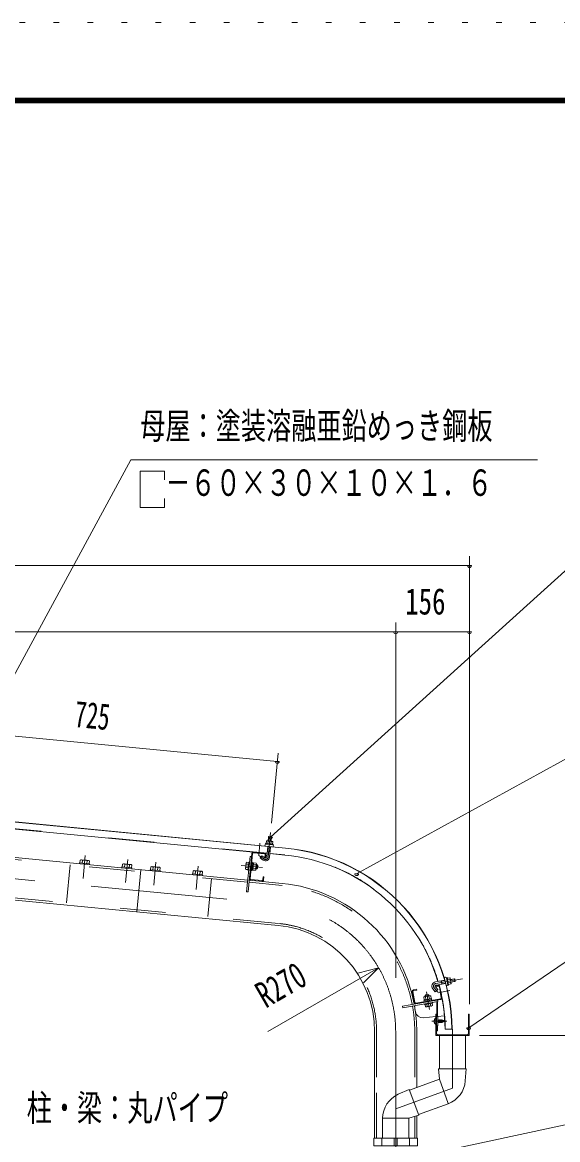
# Model space of a CAD drawing. Units: millimetres, scale not verified. Extents: x -27018 to 27029, y -10500 to 10500.
# Drawn here: x 19844 to 22674, y 4602 to 10500 of the extents above; entities that cross this region are included whole.
import ezdxf
from ezdxf.enums import TextEntityAlignment as Align

# ---------------------------------------------------------------- set-up
doc = ezdxf.new("R2010")
doc.units = ezdxf.units.MM
doc.header["$LTSCALE"] = 60
for name, pattern in [('USER2', [10, 4, -6]), ('USER3', [24, 12, -5, 2, -5]), ('USER4', [3, 0.5, -2.5])]:
    doc.linetypes.add(name, pattern=pattern)
for name, color, linetype, lineweight in [('0-6_2-02BOLD', 7, 'Continuous', 18), ('0-7_2-12HIDDEN', 3, 'USER2', 18), ('0-8_2-22CENTER', 3, 'USER3', 18), ('0-9_2-42THIN', 4, 'Continuous', 18), ('0-A_2-52DIM', 3, 'Continuous', 18), ('0-C_F-F1PAPER', 5, 'Continuous', 18), ('0-D_F-E_J_ADD', 5, 'USER4', 18)]:
    doc.layers.add(name, color=color, linetype=linetype, lineweight=lineweight)
doc.styles.add('ＭＳ ゴシック', font='')
doc.styles.get('ＭＳ ゴシック').set_extended_font_data('MS Gothic')

msp = doc.modelspace()

# ---------------------------------------------------------------- linework, layer by layer
at = {"layer": '0-6_2-02BOLD'}
for p, q in [((21235.76, 6141.83), (17312.15, 6519.63)), ((17353.59, 6514.38), (21235.63, 6140.58)), ((21137.6, 6113.6), (19348.38, 6285.89)), ((21160.92, 6199.35), (21158.81, 6177.43)), ((19239.43, 6145.68), (21035.63, 5972.73)), ((21135.78, 6094.78), (21141.07, 6149.69)), ((21141.92, 6164.92), (21143.15, 6177.67)), ((21156, 6148.25), (21150.72, 6093.34)), ((21159.31, 6176.11), (21158.08, 6163.36)), ((20148.64, 6063.16), (20150.11, 6078.33)), ((20162.32, 6077.15), (20160.86, 6061.98)), ((20185.28, 6059.63), (20186.75, 6074.8)), ((21047.61, 6097.15), (21055.57, 6096.38)), ((21048.33, 5979.54), (21061.18, 6112.92)), ((21065.55, 6116.52), (21124.27, 6110.87)), ((21100.86, 6089.18), (21116.73, 6077.86)), ((21153.41, 6121.41), (21138.49, 6122.85)), ((21152.53, 6112.17), (21232.16, 6104.5)), ((20199.2, 6058.29), (20198.72, 6053.31)), ((20372.63, 6041.59), (20374.1, 6056.76)), ((20386.31, 6055.58), (20384.85, 6040.41)), ((20409.27, 6038.06), (20410.73, 6053.23)), ((20423.19, 6036.72), (20422.71, 6031.75)), ((20471.23, 6027.07), (20449.88, 5805.35)), ((20534.16, 6026.04), (20535.62, 6041.21)), ((20560.04, 6038.86), (20558.58, 6023.69)), ((20745.91, 6005.65), (20747.37, 6020.82)), ((20759.58, 6019.64), (20758.12, 6004.47)), ((20782.54, 6002.12), (20784.01, 6017.29)), ((21024.97, 6029.12), (21036.93, 6027.96)), ((21025.88, 6038.45), (21037.83, 6037.3)), ((21039.62, 6055.98), (21027.67, 6057.13)), ((21036.69, 6025.49), (21040.67, 6025.11)), ((21063.61, 6044.25), (21058.15, 6039.74)), ((21064.09, 6049.22), (21058.63, 6044.72)), ((21062.71, 6034.91), (21077.15, 6033.52)), ((21078.95, 6052.19), (21064.51, 6053.58)), ((21085.72, 6052.16), (21080.74, 6052.64)), ((20796.46, 6000.78), (20795.99, 5995.8)), ((21043.59, 5971.96), (21217.78, 5955.19)), ((21110.66, 5969.52), (21051.94, 5975.18)), ((22076.46, 5443.65), (22027.66, 5435.05)), ((22030.59, 5418.43), (22081.04, 5427.32)), ((22062.07, 5423.98), (22059.14, 5440.59)), ((22105.01, 5448.36), (22092.4, 5446.13)), ((22095.22, 5430.14), (22107.84, 5432.37)), ((22130.67, 5437.03), (22128.05, 5451.8)), ((21904.58, 5383.96), (21914.83, 5325.86)), ((21918.77, 5326.55), (21908.53, 5384.66)), ((21927.81, 5396.18), (21911.08, 5393.23)), ((22043.73, 5412.56), (22026.99, 5409.61)), ((22058.61, 5351.21), (22048.43, 5408.92)), ((22055.37, 5346.58), (21923.4, 5323.31)), ((21992.88, 5366.28), (21973.17, 5362.8)), ((21974.95, 5356.27), (21977.47, 5341.98)), ((21981.81, 5317.36), (21983.9, 5305.53)), ((21982.66, 5337.82), (21986.71, 5343.61)), ((21987.58, 5338.69), (21991.64, 5344.48)), ((21995.95, 5345.24), (21993.44, 5359.53)), ((22002.38, 5308.79), (22000.29, 5320.62)), ((22034.46, 5330.7), (22034.46, 5252.53)), ((22039.6, 5331.61), (22038.21, 5339.49)), ((22038.21, 5252.53), (22038.21, 5331.36)), ((22030.21, 5252.26), (21962.98, 5246.21)), ((22075.02, 5256.29), (22038.21, 5252.98)), ((22039.46, 5226.98), (22040.71, 5220.03)), ((22040.11, 5221.53), (22039.46, 5224.42)), ((22042.81, 5233.53), (22043.41, 5235.03)), ((22044.61, 5235.03), (22045.21, 5233.53)), ((22048.81, 5235.03), (22048.21, 5233.53)), ((22050.61, 5233.53), (22053.61, 5233.53)), ((22056.91, 5220.03), (22056.31, 5221.53)), ((22058.71, 5221.53), (22058.11, 5220.03)), ((22061.41, 5233.05), (22060.81, 5234.91)), ((22067.71, 5222.91), (22068.91, 5223.39)), ((22069.51, 5225.25), (22072.49, 5226.44)), ((22072.51, 5226.45), (22069.81, 5229.69)), ((21706.03, 4609.93), (21706.03, 5172.43)), ((21706.04, 5172.43), (21706.04, 4609.93)), ((21928.78, 5172.43), (21928.78, 4878.15)), ((22048.18, 4976.61), (22048.18, 5152.53)), ((22116.21, 5184.84), (22078.71, 5184.84)), ((22185.68, 4976.61), (22185.68, 5152.53)), ((22044.42, 4976.61), (22189.43, 4976.61)), ((22048.18, 4921.61), (22044.43, 4976.61)), ((22189.43, 4976.61), (22185.03, 4912.12)), ((21890.81, 4864.33), (22048.17, 4921.61)), ((22095.2, 4792.4), (22048.18, 4921.6)), ((21889.53, 4867.86), (21830.44, 4841.67)), ((21939.13, 4731.6), (21889.53, 4867.86)), ((21937.85, 4735.13), (22094.88, 4792.28)), ((21886.16, 4716.31), (21939.13, 4731.61)), ((21928.78, 4728.62), (21928.78, 4609.93)), ((21748.66, 4609.93), (21748.66, 4716.31)), ((21748.66, 4716.31), (21886.16, 4716.31)), ((21886.17, 4609.93), (21886.17, 4716.31)), ((21744.66, 4569.93), (21744.66, 4609.93)), ((21809.79, 4569.93), (21809.79, 4609.93)), ((21825.04, 4609.93), (21825.04, 4569.93)), ((21890.16, 4609.93), (21890.16, 4569.93))]:
    msp.add_line(p, q, dxfattribs=at)
for points in [[(21196.43, 5733.46), (17393.53, 6099.64), (17414.87, 6321.37), (17427.32, 6320.17)], [(21143.88, 6178.86), (21145.99, 6200.79), (21147.36, 6201.92), (21159.8, 6200.72), (21160.92, 6199.35), (21145.99, 6200.79)], [(21166.16, 6162.59), (21167.38, 6175.34), (21165.34, 6176.79), (21137.35, 6179.49), (21135.06, 6178.45), (21133.83, 6165.7)], [(20150.11, 6078.33), (20154.21, 6080.2), (20195.28, 6076.24), (20198.96, 6073.62), (20197.5, 6058.45)], [(21057.2, 6113.31), (21037.59, 5909.75), (21029.64, 5910.52), (21047.61, 6097.15)], [(21125.44, 6090.07), (21109.57, 6101.39), (21100.86, 6089.18)], [(21127.87, 6106.5), (21126.24, 6089.58), (21130.22, 6089.19), (21131.85, 6106.11)], [(20199.2, 6058.29), (20146.94, 6063.32), (20146.46, 6058.34)], [(20423.19, 6036.72), (20370.93, 6041.75), (20370.45, 6036.78)], [(20374.1, 6056.76), (20378.2, 6058.64), (20419.26, 6054.68), (20422.95, 6052.06), (20421.49, 6036.89)], [(20519.76, 6022.4), (20520.24, 6027.38), (20572.5, 6022.35), (20572.02, 6017.37)], [(20570.8, 6022.51), (20572.26, 6037.68), (20568.58, 6040.3), (20527.51, 6044.26), (20523.41, 6042.38), (20521.94, 6027.21)], [(20747.37, 6020.82), (20751.48, 6022.69), (20792.54, 6018.74), (20796.22, 6016.12), (20794.76, 6000.95)], [(21040.52, 6065.32), (21028.57, 6066.47), (21026.55, 6063.64), (21023.53, 6032.28), (21024.97, 6029.12)], [(21036.69, 6025.49), (21040.77, 6067.79), (21044.74, 6067.41)], [(21056.69, 6066.26), (21060.67, 6065.88), (21056.6, 6023.57), (21052.61, 6023.95)], [(21056.76, 6025.31), (21061.74, 6024.84), (21065.48, 6063.65), (21060.5, 6064.13)], [(21065.41, 6062.93), (21079.85, 6061.53), (21081.3, 6058.36), (21078.28, 6027.01), (21076.25, 6024.18), (21061.81, 6025.56)], [(21078.83, 6032.74), (21083.8, 6032.26), (21085.72, 6052.16), (21089.1, 6048.07), (21087.9, 6035.63), (21083.8, 6032.26)], [(20796.46, 6000.78), (20744.2, 6005.81), (20743.73, 6000.83)], [(21119.01, 5972.73), (21120.64, 5989.65), (21116.66, 5990.03), (21115.02, 5973.12)], [(22091, 5454.13), (22103.6, 5456.35), (22105.22, 5454.43), (22110.1, 5426.74), (22109.25, 5424.38), (22096.64, 5422.15)], [(22108.97, 5433.2), (22130.67, 5437.03), (22131.68, 5438.47), (22129.5, 5450.79), (22128.05, 5451.8), (22106.36, 5447.97)], [(21911.77, 5389.29), (21928.51, 5392.24), (21927.81, 5396.18)], [(21993.74, 5361.35), (21992.88, 5366.28), (21988.53, 5369.32), (21976.22, 5367.14), (21973.17, 5362.8), (21974.05, 5357.88)], [(22027.26, 5409.27), (22039.79, 5394.34), (22026.86, 5383.49), (22014.33, 5398.42)], [(22027, 5409.61), (22026.3, 5413.55), (22043.04, 5416.5)], [(22039.6, 5331.61), (21855.12, 5299.08), (21853.73, 5306.96), (22056.07, 5342.64)], [(21968.23, 5340.35), (21965.71, 5354.64), (21968.38, 5356.88), (21999.41, 5362.35), (22002.67, 5361.16), (22005.19, 5346.87)], [(21967.35, 5331.06), (21966.65, 5334.99), (22008.51, 5342.37), (22009.2, 5338.44)], [(22006.79, 5342.07), (22005.92, 5347), (21967.51, 5340.23), (21968.38, 5335.3)], [(21969.43, 5319.24), (21970.13, 5315.3), (22011.99, 5322.68), (22011.29, 5326.62)], [(22009.53, 5322.25), (22011.62, 5310.42), (22008.95, 5308.19), (21977.94, 5302.71), (21974.66, 5303.9), (21972.58, 5315.73)], [(22033.21, 5252.53), (22039.46, 5252.53), (22039.46, 5202.53), (22033.21, 5202.53)], [(22030.21, 5209.83), (22029.17, 5209.83), (22029.17, 5245.23), (22030.21, 5245.23)], [(22034.46, 5202.53), (22034.46, 5176.98), (22038.21, 5176.98), (22038.21, 5202.53)], [(22051.51, 5220.03), (22050.91, 5221.53), (22047.91, 5221.53), (22047.31, 5220.03), (22046.11, 5220.03), (22045.51, 5221.53), (22042.51, 5221.53), (22039.81, 5233.53), (22039.46, 5234.41)], [(22039.46, 5233.64), (22041.91, 5220.03), (22042.51, 5221.53)], [(22041.91, 5220.03), (22040.71, 5220.03), (22040.11, 5221.53), (22039.46, 5221.53)], [(22045.51, 5221.53), (22042.81, 5233.53), (22039.81, 5233.53)], [(22046.11, 5220.03), (22043.41, 5235.03), (22044.61, 5235.03), (22047.31, 5220.03)], [(22047.91, 5221.53), (22045.21, 5233.53), (22048.21, 5233.53), (22050.91, 5221.53)], [(22064.11, 5223.09), (22063.51, 5221.23), (22062.31, 5220.76), (22061.71, 5222.13), (22059.01, 5233.53), (22056.01, 5233.53), (22055.41, 5235.03), (22054.21, 5235.03), (22053.61, 5233.53), (22056.31, 5221.53), (22053.31, 5221.53), (22052.71, 5220.03), (22050.01, 5235.03), (22048.81, 5235.03), (22051.51, 5220.03), (22052.71, 5220.03)], [(22053.31, 5221.53), (22050.61, 5233.53), (22050.01, 5235.03)], [(22054.21, 5235.03), (22056.91, 5220.03), (22058.11, 5220.03), (22055.41, 5235.03)], [(22056.01, 5233.53), (22058.71, 5221.53), (22060.21, 5221.53), (22061.71, 5222.13)], [(22062.31, 5220.76), (22059.61, 5235.03), (22059.01, 5233.53)], [(22059.61, 5235.03), (22060.81, 5234.91), (22063.51, 5221.23)], [(22064.41, 5231.85), (22061.41, 5233.05), (22064.11, 5223.09), (22067.11, 5224.29)], [(22066.81, 5230.89), (22069.51, 5225.25), (22068.91, 5223.39), (22066.21, 5232.74), (22065.01, 5233.22), (22064.41, 5231.85), (22067.11, 5224.29), (22067.71, 5222.91), (22065.01, 5233.22)], [(22074.31, 5225.55), (22071.61, 5230.59), (22070.41, 5231.07), (22069.81, 5229.69), (22066.74, 5230.92)], [(22070.41, 5231.07), (22073.11, 5225.07), (22074.31, 5225.55)], [(22073.6, 5226.88), (22075.21, 5227.53), (22072.71, 5228.53)]]:
    msp.add_lwpolyline(points, dxfattribs=at)
for points in [[(21130.09, 6166.06), (21129.71, 6162.08), (21169.52, 6158.25), (21169.9, 6162.23)], [(22097.29, 5418.44), (22093.35, 5417.75), (22086.4, 5457.14), (22090.34, 5457.84)], [(22197.21, 5155.53), (22038.21, 5155.53), (22033.21, 5160.53), (22033.21, 5265.03), (22030.21, 5265.03), (22030.21, 5152.53), (22205.21, 5152.53), (22205.21, 5265.03), (22202.21, 5265.03), (22202.21, 5160.53)], [(21932.79, 4569.93), (21702.04, 4569.93), (21702.04, 4609.93), (21932.79, 4609.93)]]:
    msp.add_lwpolyline(points, close=True, dxfattribs=at)
for centre, radius, start, end in [((21131.72, 6156.87), 5, 84.4998, 264.4998), ((21138.53, 6172.16), 7.19, 50.11574, 110.11574), ((21148.77, 6151.4), 26.87, 66.91203, 102.08795), ((21162.78, 6169.82), 7.19, 58.88425, 118.88425), ((21166.56, 6153.51), 5, 264.50061, 84.50061), ((21142.41, 5172.43), 972.62, 0.73094, 84.50003), ((21142.41, 5172.43), 973.88, 0.73001, 84.5), ((20155.52, 6070.57), 9.46, 44.06885, 84.5), ((20171.45, 6043.93), 34.45, 63.6357, 105.3643), ((20192.16, 6067.04), 9.46, 84.5, 124.92831), ((21065.16, 6112.54), 8, 84.4973, 174.4973), ((21065.16, 6112.54), 4, 84.4973, 174.4973), ((21129.25, 6095.41), 21.56, 234.5, 354.5), ((21123.89, 6106.88), 4, 354.5092, 84.50122), ((21123.89, 6106.88), 8, 354.50143, 84.50122), ((21129.25, 6095.41), 6.57, 234.5, 354.5), ((21142.41, 5172.43), 936.38, 16.43245, 84.5), ((20379.51, 6049), 9.46, 44.06885, 84.5), ((20395.44, 6022.37), 34.45, 63.6357, 105.3643), ((20416.15, 6045.47), 9.46, 84.5, 124.92831), ((20528.82, 6034.63), 9.46, 44.06885, 84.5), ((20544.75, 6007.99), 34.45, 63.6357, 105.3643), ((20565.46, 6031.1), 9.46, 84.5, 124.92831), ((20752.78, 6013.06), 9.46, 44.06885, 84.5), ((20768.71, 5986.43), 34.45, 63.6357, 105.3643), ((20789.42, 6009.53), 9.46, 84.5, 124.92831), ((21030.84, 6033.26), 7.19, 133.77223, 174.49905), ((21051.07, 6045.45), 26.15, 153.47365, 195.52446), ((21033.55, 6061.28), 7.19, 174.49905, 215.22588), ((21071.28, 6029.37), 7.19, 354.49905, 35.22588), ((21053.76, 6045.19), 26.15, 333.47365, 15.52446), ((21073.98, 6057.39), 7.19, 313.77223, 354.49905), ((21052.31, 5979.16), 8, 174.4973, 264.48845), ((21052.31, 5979.16), 4, 174.4973, 264.48845), ((21111.05, 5973.5), 8, 264.49953, 354.50208), ((21111.05, 5973.5), 4, 264.49953, 354.5092), ((21142.41, 5172.43), 786.38, 10.65315, 84.50005), ((21142.41, 5172.43), 563.62, 0, 84.50003), ((22031.56, 5412.89), 22.5, 99.99847, 220.00092), ((22080.98, 5453.64), 5.95, 10.01471, 190.01471), ((22098.47, 5451.33), 7.19, 335.62325, 35.62325), ((22081.2, 5435.91), 26.87, 352.41954, 27.59546), ((22102.7, 5427.34), 7.19, 344.39175, 44.39175), ((21912.46, 5385.35), 8, 100.00313, 190.00211), ((21912.46, 5385.35), 4, 100.00652, 190.00652), ((22031.56, 5412.89), 5.62, 100.00249, 220.00249), ((22044.43, 5408.62), 8, 75.34628, 100.00198), ((22044.43, 5408.62), 4, 14.67992, 100.00677), ((21142.41, 5172.43), 936.38, 0.75925, 15.39432), ((22088.77, 5419.47), 4.21, 190.00774, 10.00774), ((21922.71, 5327.24), 8, 190.01096, 280.00211), ((21142.41, 5172.43), 786.38, 0, 10.0701), ((21142.43, 5172.34), 786.38, 7.7531, 10.07008), ((21922.71, 5327.24), 4, 190.01537, 280.00652), ((21971.28, 5350.09), 7.19, 59.27591, 100.00273), ((21988.44, 5333.86), 26.15, 78.97455, 121.02536), ((21988.9, 5331.2), 26.15, 258.97455, 301.02536), ((21999, 5354.98), 7.19, 100.00273, 140.72955), ((22006.05, 5314.97), 7.19, 239.27591, 280.00273), ((22054.68, 5350.52), 4, 280.00652, 10.00652), ((22054.68, 5350.52), 8, 280.00217, 340.37393), ((21958.77, 5283.48), 37.5, 187.75275, 276.44838), ((21978.34, 5310.08), 7.19, 280.00273, 320.72955), ((22044.01, 5227.53), 23.1, 129.98303, 230.0168), ((22032.46, 5227.53), 11.55, 137.75334, 222.24648), ((22047.85, 4921.49), 137.5, 290.00024, 356.09424), ((21886.16, 4715.96), 137.5, 113.90668, 180.16823)]:
    msp.add_arc(centre, radius, start, end, dxfattribs=at)
at = {"layer": '0-7_2-12HIDDEN'}
for p, q in [((21137.72, 6114.85), (19348.5, 6287.13)), ((21034.62, 5962.27), (19238.43, 6135.23)), ((21197.44, 5743.91), (17406.97, 6108.89)), ((21152.65, 6113.41), (21232.28, 6105.74)), ((20096.96, 6052.56), (20077.62, 5851.74)), ((20824.17, 5779.85), (20843.51, 5980.68)), ((21216.78, 5944.74), (21042.58, 5961.51)), ((21716.53, 4609.93), (21716.53, 5172.43)), ((21716.54, 5172.43), (21716.54, 4609.93)), ((21918.28, 5172.43), (21918.28, 4874.33)), ((21918.28, 4725.59), (21918.28, 4609.93))]:
    msp.add_line(p, q, dxfattribs=at)
for radius, start, end in [(937.62, 16.42381, 84.5), (775.88, 10.662, 84.50003), (574.12, 0, 84.50003), (937.62, 0.75822, 15.3871), (775.88, 0, 10.07104)]:
    msp.add_arc((21142.41, 5172.43), radius, start, end, dxfattribs=at)
at = {"layer": '0-8_2-22CENTER'}
for p, q in [((17341.98, 6216.49), (21207.11, 5844.33)), ((21155.65, 6222.86), (21143.25, 6094.06)), ((21100.08, 6167.44), (21093.71, 6101.25)), ((20165.4, 5981.17), (20177.14, 6103.11)), ((20401.13, 6081.54), (20389.39, 5959.6)), ((21097.18, 6101.02), (21121.09, 6083.97)), ((20538.7, 5945.23), (20550.44, 6067.17)), ((20774.41, 6045.6), (20762.67, 5923.66)), ((21113.38, 6039.45), (21000.15, 6050.36)), ((22171.21, 5451.79), (22029.13, 5426.73)), ((21979.74, 5383.19), (21996.15, 5290.04)), ((22020.8, 5403.85), (22039.67, 5381.35)), ((22041.3, 5378.11), (22103.6, 5389.09)), ((22007.98, 5227.53), (22087.91, 5227.53)), ((21817.41, -1305.07), (21817.41, 5172.43))]:
    msp.add_line(p, q, dxfattribs=at)
msp.add_lwpolyline([(22116.93, 5184.84), (22116.93, 4873.47), (21817.41, 4764.45)], dxfattribs=at)
for centre, radius, start, end in [((21129.25, 6095.41), 14.06, 234.5, 354.5), ((21142.41, 5172.43), 675, 0, 84.50003), ((22031.56, 5412.89), 14.06, 100.00238, 219.99998)]:
    msp.add_arc(centre, radius, start, end, dxfattribs=at)
at = {"layer": '0-9_2-42THIN'}
for p, q in [((21147.36, 6201.92), (21145.13, 6178.75)), ((21157.57, 6177.54), (21159.8, 6200.72)), ((21139.73, 6122.73), (21142.31, 6149.56)), ((21154.76, 6148.37), (21152.17, 6121.52)), ((21138.04, 6118.2), (21139.73, 6122.73)), ((21152.17, 6121.53), (21152.97, 6116.77)), ((21086.53, 6034.5), (21079.07, 6035.22)), ((21080.51, 6050.15), (21087.97, 6049.43)), ((22059.41, 5439.09), (22053.54, 5439.6)), ((22076.88, 5442.18), (22059.41, 5439.1)), ((22106.58, 5446.73), (22129.5, 5450.79)), ((22131.68, 5438.47), (22108.74, 5434.43)), ((21989.97, 5368.3), (21991.28, 5360.92)), ((21976.51, 5358.31), (21975.2, 5365.7))]:
    msp.add_line(p, q, dxfattribs=at)
msp.add_lwpolyline([(22056.48, 5422.99), (22061.8, 5425.48), (22080.64, 5428.8)], dxfattribs=at)
at = {"layer": '0-A_2-52DIM'}
for p, q in [((20417.41, 8189.93), (19313.53, 6156.37)), ((20417.41, 8189.93), (22567.41, 8189.93)), ((20596.19, 7986.75), (20596.19, 7939.93)), ((22867.41, 7744.93), (21156.35, 6199.55)), ((22207.41, 7682.47), (22207.41, 5317.44)), ((17207.41, 7632.46), (22207.41, 7632.46)), ((22217.41, 7632.46), (22197.41, 7632.46)), ((21817.41, 5455.97), (21817.41, 7332.47)), ((22207.41, 7282.47), (17207.41, 7282.47)), ((21827.41, 7282.46), (21807.41, 7282.46)), ((22217.41, 7282.46), (22197.41, 7282.46)), ((17257.49, 6977.09), (21191.79, 6598.25)), ((21196.13, 6643.3), (21160.45, 6272.64)), ((21201.79, 6598.25), (21181.79, 6598.25)), ((21166.35, 6199.55), (21146.35, 6199.55)), ((21621.12, 6006.15), (21601.12, 6006.15)), ((21726.98, 5509.93), (21142.41, 5172.43)), ((22213.47, 5192.54), (22193.47, 5192.54)), ((23567.41, 5152.53), (22259.65, 5152.53))]:
    msp.add_line(p, q, dxfattribs=at)
for points in [[(20596.19, 7939.93), (20467.41, 7939.93), (20467.41, 8131.37), (20596.19, 8131.37), (20596.19, 8084.56)], [(21611.11, 6006.15), (22867.41, 6694.93), (25467.41, 6694.93)], [(22203.47, 5192.54), (22867.41, 5644.93), (24567.41, 5644.93)], [(21647.43, 5430.38), (21726.98, 5509.93), (21618.31, 5480.81)], [(21859.9, 4497.62), (23917.41, 4939.94), (25917.41, 4939.94)]]:
    msp.add_lwpolyline(points, dxfattribs=at)
for centre in [(22207.41, 7632.46), (21817.41, 7282.46), (22207.41, 7282.46), (21191.79, 6598.25), (21156.35, 6199.55), (21611.12, 6006.15), (22203.47, 5192.54)]:
    msp.add_arc(centre, 10, 180, 0, dxfattribs=at)
at = {"layer": '0-C_F-F1PAPER'}
for points in [[(26528.82, -10000), (26528.82, 10100), (-2171.18, 10100), (-2171.18, -10000)], [(26526.32, -9997.5), (26526.32, 10097.5), (-2168.68, 10097.5), (-2168.68, -9997.5)], [(26523.82, -9995), (-2166.18, -9995), (-2166.18, 10095), (26523.82, 10095)], [(26521.32, -9992.5), (26521.32, 10092.5), (-2163.68, 10092.5), (-2163.68, -9992.5)], [(26518.82, -9990), (-2161.18, -9990), (-2161.18, 10090), (26518.82, 10090)], [(26516.32, -9987.5), (26516.32, 10087.5), (-2158.68, 10087.5), (-2158.68, -9987.5)], [(26513.82, -9985), (-2156.18, -9985), (-2156.18, 10085), (26513.82, 10085)], [(26511.32, -9982.5), (26511.32, 10082.5), (-2153.68, 10082.5), (-2153.68, -9982.5)], [(26508.82, -9980), (26508.82, 10080), (-2151.18, 10080), (-2151.18, -9980)], [(26506.32, -9977.5), (26506.32, 10077.5), (-2148.68, 10077.5), (-2148.68, -9977.5)], [(26503.82, -9975), (-2146.18, -9975), (-2146.18, 10075), (26503.82, 10075)]]:
    msp.add_lwpolyline(points, close=True, dxfattribs=at)
at = {"layer": '0-D_F-E_J_ADD'}
msp.add_lwpolyline([(27028.82, -10500), (-2671.18, -10500), (-2671.18, 10500), (27028.82, 10500)], close=True, dxfattribs=at)

# ---------------------------------------------------------------- texts
at = {"layer": '0-A_2-52DIM', "color": 7, "style": 'ＭＳ ゴシック'}
for s, width, p in [('母屋：塗装溶融亜鉛めっき鋼板', 0.7, (20467.41, 8258.93)), ('\u3000－６０×３０×１０×１．６', 0.7, (20467.41, 7958.93)), ('156', 0.75, (21867.67, 7332.46)), ('柱・梁：丸パイプ', 0.7, (19867.41, 4658.93))]:
    msp.add_text(s, height=139.3, dxfattribs=dict(at, width=width)).set_placement(p, align=Align.BOTTOM_LEFT)
for s, rotation, width, p in [('725', 354.501, 0.65, (20111.92, 6739.9)), ('R270', 30, 0.7, (21151.21, 5257.19))]:
    msp.add_text(s, height=139.3, rotation=rotation, dxfattribs=dict(at, width=width)).set_placement(p, align=Align.BOTTOM_LEFT)

doc.saveas('drawing.dxf')
